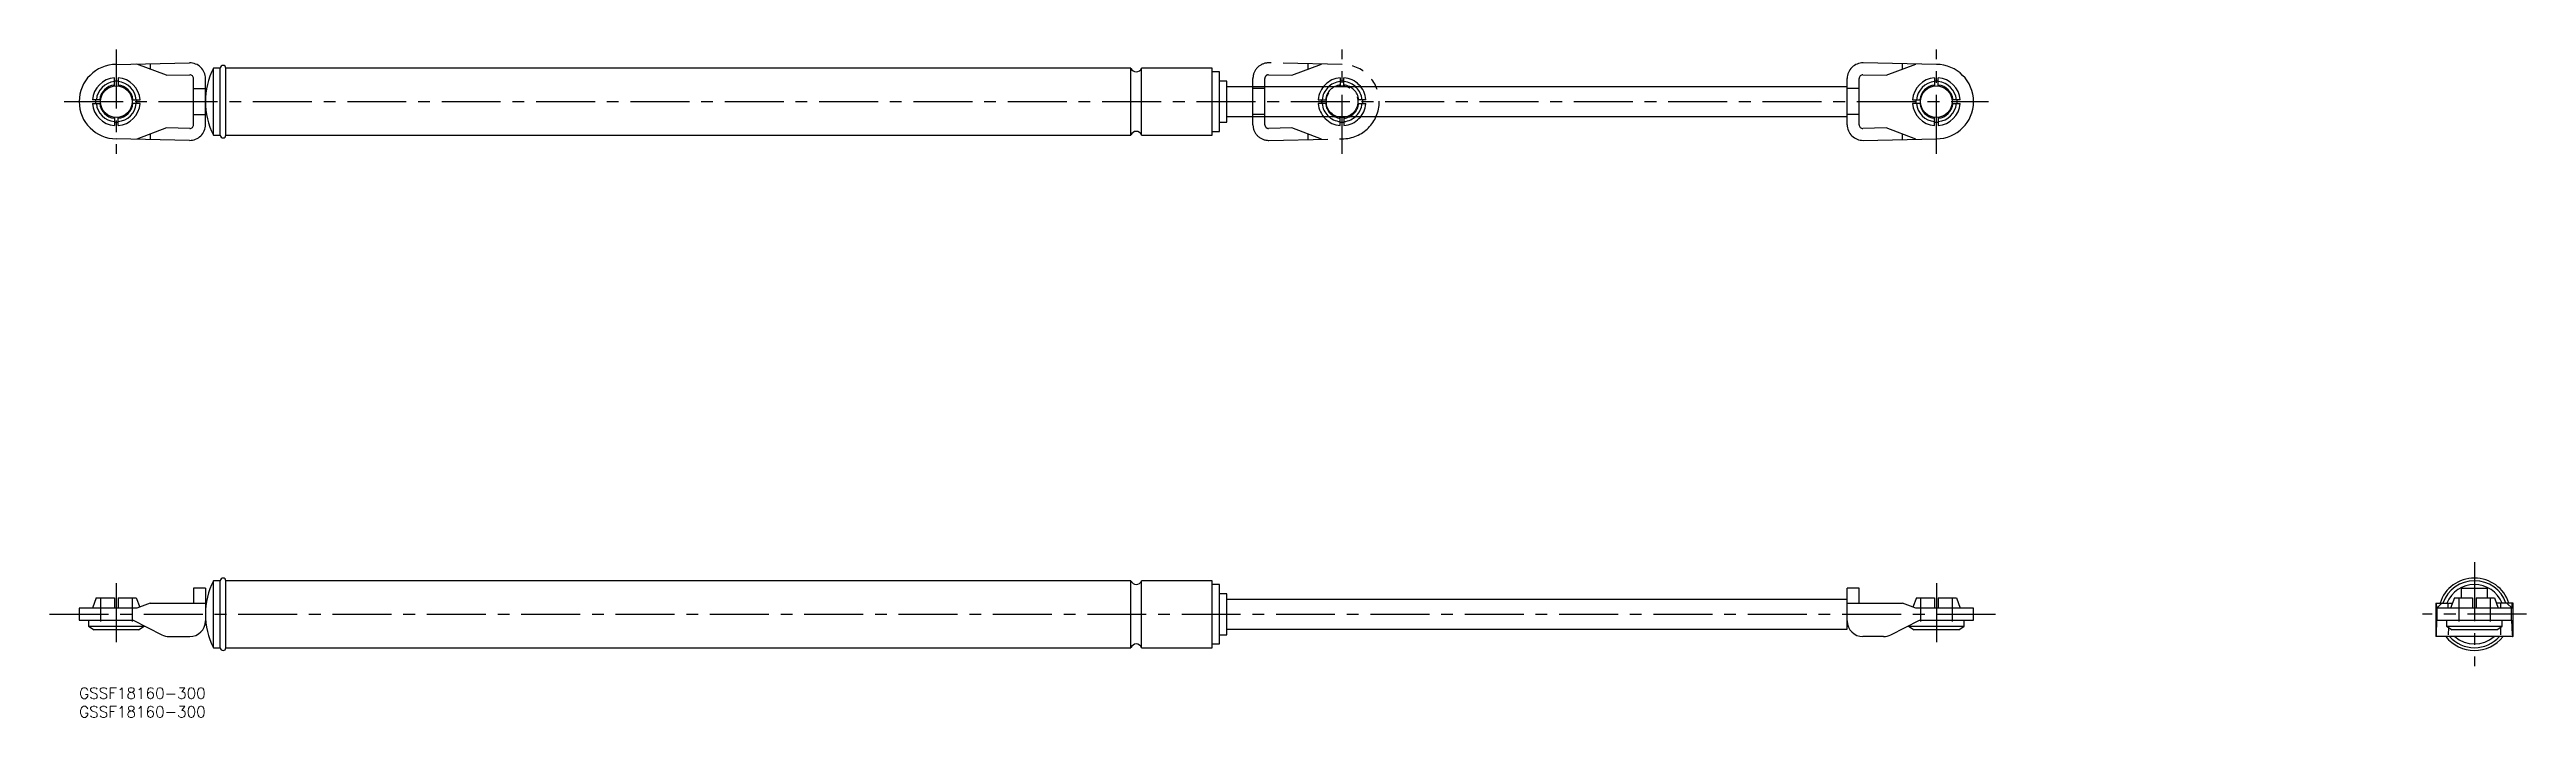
# Model space of a CAD drawing. Extents: x -8 to 659, y -8 to 172.
import ezdxf

# ---------------------------------------------------------------- set-up
doc = ezdxf.new("R2010")
doc.units = 0
doc.header["$LTSCALE"] = 0.5
for name, pattern in [('CENTER', [50.8, 31.75, -6.35, 6.35, -6.35]), ('DASHED', [19.05, 12.7, -6.35]), ('PHANTOM', [63.5, 31.75, -6.35, 6.35, -6.35, 6.35, -6.35])]:
    doc.linetypes.add(name, pattern=pattern)
for name, color, linetype in [('MSM_CENTER', 1, 'CENTER'), ('MSM_CONTINUOUS', 7, 'CONTINUOUS'), ('MSM_DASHED', 4, 'DASHED'), ('MSM_IMAGINARY', 6, 'PHANTOM'), ('MSM_PART_NUMBER', 7, 'CONTINUOUS')]:
    doc.layers.add(name, color=color, linetype=linetype)
doc.styles.get("Standard").update_dxf_attribs({"font": 'txt.shx', "height": 3, "bigfont": 'bigfont.shx'})

# ---------------------------------------------------------------- blocks, each defined once
blk = doc.blocks.new('*U21')
at = {"layer": 'MSM_PART_NUMBER'}
blk.add_text('GSSF18160-300', height=3, dxfattribs=at).set_placement((0, -3))
blk = doc.blocks.new('*U22')
at = {"layer": 'MSM_PART_NUMBER'}
blk.add_text('GSSF18160-300', height=3, dxfattribs=at).set_placement((0, -8))

msp = doc.modelspace()

# ---------------------------------------------------------------- linework, layer by layer
at = {"layer": 'MSM_CENTER'}
for p, q in [((10, 171.64), (10, 143.64)), ((340, 143.64), (340, 171.64)), ((500, 143.64), (500, 171.64)), ((-4, 157.64), (514, 157.64)), ((644.86, 33.75), (644.86, 5.75)), ((10, 28.15), (10, 11.55)), ((500, 28.15), (500, 11.55)), ((-7.98, 19.75), (517.36, 19.75)), ((658.86, 19.75), (630.86, 19.75))]:
    msp.add_line(p, q, dxfattribs=at)
at = {"layer": 'MSM_CONTINUOUS'}
for p, q in [((10, 167.64), (29.71, 168.05)), ((23.5, 164.72), (15.5, 167.76)), ((19.09, 167.83), (19.09, 166.4)), ((500, 167.64), (480.29, 168.05)), ((486.5, 164.72), (494.5, 167.76)), ((490.91, 166.4), (490.91, 167.83)), ((9.5, 161.86), (9.5, 164.06)), ((10.5, 164.06), (10.5, 161.86)), ((23.5, 164.72), (29.78, 164.86)), ((30.8, 151.43), (30.8, 163.86)), ((30.8, 161.14), (34, 161.14)), ((34, 154.14), (34, 163.86)), ((36.14, 148.64), (36.14, 166.64)), ((38, 166.64), (36.14, 166.64)), ((38, 148.64), (38, 166.64)), ((283.17, 166.64), (39.5, 166.64)), ((39.5, 148.64), (39.5, 166.64)), ((283.17, 148.64), (283.17, 166.64)), ((305, 166.64), (286, 166.64)), ((286, 148.64), (286, 166.64)), ((305, 148.64), (305, 166.64)), ((307, 165.64), (305, 165.64)), ((307, 149.64), (307, 165.64)), ((309, 163.14), (307, 163.14)), ((309, 152.14), (309, 163.14)), ((476, 161.64), (309, 161.64)), ((476, 151.43), (476, 163.86)), ((479.2, 161.14), (476, 161.14)), ((479.2, 151.43), (479.2, 163.86)), ((480.22, 164.86), (486.5, 164.72)), ((499.5, 164.06), (499.5, 161.86)), ((500.5, 161.86), (500.5, 164.06)), ((5.78, 158.14), (3.58, 158.14)), ((3.58, 157.14), (5.78, 157.14)), ((4.5, 157.64), (4.52, 158.14)), ((4.52, 157.14), (4.5, 157.64)), ((9.5, 153.42), (9.5, 151.23)), ((10.5, 151.23), (10.5, 153.42)), ((14.22, 158.14), (16.42, 158.14)), ((16.42, 157.14), (14.22, 157.14)), ((30.8, 154.14), (34, 154.14)), ((34, 151.43), (34, 154.14)), ((309, 153.64), (476, 153.64)), ((479.2, 154.14), (476, 154.14)), ((493.58, 158.14), (495.78, 158.14)), ((495.78, 157.14), (493.58, 157.14)), ((499.5, 151.23), (499.5, 153.42)), ((500.5, 153.42), (500.5, 151.23)), ((506.42, 158.14), (504.22, 158.14)), ((504.22, 157.14), (506.42, 157.14)), ((505.48, 158.14), (505.5, 157.64)), ((505.5, 157.64), (505.48, 157.14)), ((29.71, 147.23), (10, 147.64)), ((23.5, 150.56), (15.5, 147.53)), ((19.09, 148.89), (19.09, 147.45)), ((29.78, 150.43), (23.5, 150.56)), ((36.14, 148.64), (38, 148.64)), ((39.5, 148.64), (283.17, 148.64)), ((286, 148.64), (305, 148.64)), ((305, 149.64), (307, 149.64)), ((307, 152.14), (309, 152.14)), ((486.5, 150.56), (480.22, 150.43)), ((480.29, 147.23), (500, 147.64)), ((494.5, 147.53), (486.5, 150.56)), ((490.91, 147.45), (490.91, 148.89)), ((34, 26.75), (30.8, 26.75)), ((30.8, 26.75), (30.8, 22.75)), ((34, 26.75), (34, 17.95)), ((38, 28.75), (36.14, 28.75)), ((36.14, 10.75), (36.14, 28.75)), ((38, 10.75), (38, 28.75)), ((283.17, 28.75), (39.5, 28.75)), ((39.5, 10.75), (39.5, 28.75)), ((283.17, 10.75), (283.17, 28.75)), ((305, 28.75), (286, 28.75)), ((286, 10.75), (286, 28.75)), ((305, 10.75), (305, 28.75)), ((307, 27.75), (305, 27.75)), ((307, 11.75), (307, 27.75)), ((476, 15.75), (476, 26.75)), ((479.2, 26.75), (476, 26.75)), ((479.2, 22.75), (479.2, 26.75)), ((641.36, 24.15), (641.36, 26.75)), ((641.36, 26.75), (648.36, 26.75)), ((648.36, 24.15), (648.36, 26.75)), ((0, 21.35), (0, 18.15)), ((15.5, 21.35), (0, 21.35)), ((4.62, 24.15), (3.58, 21.35)), ((4.62, 24.15), (9.5, 24.15)), ((9.5, 24.15), (9.5, 21.35)), ((10.5, 24.15), (15.38, 24.15)), ((10.5, 24.15), (10.5, 21.35)), ((15.38, 24.15), (16.3, 21.66)), ((19.09, 22.75), (15.5, 21.35)), ((19.09, 22.75), (34, 22.75)), ((309, 25.25), (307, 25.25)), ((309, 14.25), (309, 25.25)), ((476, 23.75), (309, 23.75)), ((476, 22.75), (490.91, 22.75)), ((494.5, 21.35), (490.91, 22.75)), ((494.62, 24.15), (493.7, 21.66)), ((510, 21.35), (494.5, 21.35)), ((494.62, 24.15), (499.5, 24.15)), ((499.5, 24.15), (499.5, 21.35)), ((500.5, 24.15), (500.5, 21.35)), ((500.5, 24.15), (505.38, 24.15)), ((505.38, 24.15), (506.42, 21.35)), ((510, 18.15), (510, 21.35)), ((634.45, 22.75), (634.45, 13.75)), ((634.45, 22.75), (638.96, 22.75)), ((634.74, 21.35), (634.67, 22.75)), ((636.1, 22.75), (634.74, 21.35)), ((654.97, 21.35), (634.74, 21.35)), ((634.86, 18.15), (634.86, 21.35)), ((637.78, 21.35), (637.78, 22.75)), ((639.48, 24.15), (638.44, 21.35)), ((639.48, 24.15), (644.36, 24.15)), ((644.36, 24.15), (644.36, 21.35)), ((645.36, 24.15), (650.24, 24.15)), ((645.36, 24.15), (645.36, 21.35)), ((650.24, 24.15), (651.28, 21.35)), ((655.27, 22.75), (650.76, 22.75)), ((651.94, 21.35), (651.94, 22.75)), ((653.61, 22.75), (654.97, 21.35)), ((654.86, 18.15), (654.86, 21.35)), ((654.97, 21.35), (655.05, 22.75)), ((655.27, 13.75), (655.27, 22.75)), ((0, 18.15), (14.54, 18.15)), ((2.5, 18.15), (2.5, 16.55)), ((2.5, 16.55), (4, 15.55)), ((2.5, 16.55), (17.5, 16.55)), ((16, 15.55), (4, 15.55)), ((14.54, 18.15), (22.3, 14.21)), ((16, 15.55), (17.5, 16.55)), ((17.5, 16.55), (17.5, 16.65)), ((24.2, 13.75), (29.8, 13.75)), ((307, 14.25), (309, 14.25)), ((309, 15.75), (476, 15.75)), ((485.8, 13.75), (480.2, 13.75)), ((487.7, 14.21), (495.46, 18.15)), ((492.5, 16.65), (492.5, 16.55)), ((492.5, 16.55), (494, 15.55)), ((492.5, 16.55), (507.5, 16.55)), ((506, 15.55), (494, 15.55)), ((495.46, 18.15), (510, 18.15)), ((506, 15.55), (507.5, 16.55)), ((507.5, 16.55), (507.5, 18.15)), ((655.27, 13.75), (634.45, 13.75)), ((634.6, 14.21), (634.76, 18.15)), ((634.76, 18.15), (654.95, 18.15)), ((637.36, 18.15), (637.36, 16.55)), ((637.36, 16.55), (638.86, 15.55)), ((637.36, 16.55), (652.36, 16.55)), ((637.88, 16.2), (637.8, 14.21)), ((650.86, 15.55), (638.86, 15.55)), ((650.86, 15.55), (652.36, 16.55)), ((651.83, 16.2), (651.91, 14.21)), ((652.36, 16.55), (652.36, 18.15)), ((655.11, 14.21), (654.95, 18.15)), ((36.14, 10.75), (38, 10.75)), ((39.5, 10.75), (283.17, 10.75)), ((286, 10.75), (305, 10.75)), ((305, 11.75), (307, 11.75))]:
    msp.add_line(p, q, dxfattribs=at)
for points in [[(634.56, 13.75, 0), (634.56, 13.75, 0), (634.56, 13.75, 0), (634.56, 13.75, 0), (634.56, 13.75, 0), (634.56, 13.75, 0), (634.57, 13.75, 0), (634.57, 13.75, 0), (634.57, 13.75, 0), (634.57, 13.75, 0), (634.57, 13.75, 0), (634.57, 13.75, 0), (634.57, 13.75, 0), (634.57, 13.75, 0), (634.57, 13.76, 0), (634.57, 13.76, 0), (634.57, 13.76, 0), (634.57, 13.76, 0), (634.57, 13.76, 0), (634.57, 13.76, 0), (634.57, 13.76, 0), (634.57, 13.76, 0), (634.57, 13.76, 0), (634.57, 13.77, 0), (634.57, 13.77, 0), (634.57, 13.77, 0), (634.57, 13.77, 0), (634.57, 13.77, 0), (634.57, 13.77, 0), (634.57, 13.77, 0), (634.57, 13.78, 0), (634.57, 13.78, 0), (634.57, 13.78, 0), (634.57, 13.78, 0), (634.57, 13.78, 0), (634.57, 13.78, 0), (634.57, 13.79, 0), (634.58, 13.79, 0), (634.58, 13.79, 0), (634.58, 13.79, 0), (634.58, 13.8, 0), (634.58, 13.8, 0), (634.58, 13.8, 0), (634.58, 13.8, 0), (634.58, 13.8, 0), (634.58, 13.81, 0), (634.58, 13.81, 0), (634.58, 13.81, 0), (634.58, 13.82, 0), (634.58, 13.82, 0), (634.58, 13.82, 0), (634.58, 13.82, 0), (634.58, 13.83, 0), (634.58, 13.83, 0), (634.58, 13.83, 0), (634.58, 13.84, 0), (634.58, 13.84, 0), (634.58, 13.84, 0), (634.58, 13.85, 0), (634.58, 13.85, 0), (634.58, 13.85, 0), (634.58, 13.86, 0), (634.58, 13.86, 0), (634.58, 13.86, 0), (634.58, 13.87, 0), (634.58, 13.87, 0), (634.58, 13.87, 0), (634.58, 13.88, 0), (634.58, 13.88, 0), (634.59, 13.88, 0), (634.59, 13.89, 0), (634.59, 13.89, 0), (634.59, 13.9, 0), (634.59, 13.9, 0), (634.59, 13.9, 0), (634.59, 13.91, 0), (634.59, 13.91, 0), (634.59, 13.92, 0), (634.59, 13.92, 0), (634.59, 13.93, 0), (634.59, 13.93, 0), (634.59, 13.93, 0), (634.59, 13.94, 0), (634.59, 13.94, 0), (634.59, 13.95, 0), (634.59, 13.95, 0), (634.59, 13.96, 0), (634.59, 13.96, 0), (634.59, 13.97, 0), (634.59, 13.97, 0), (634.59, 13.98, 0), (634.59, 13.98, 0), (634.59, 13.99, 0), (634.59, 13.99, 0), (634.59, 14, 0), (634.59, 14, 0), (634.59, 14.01, 0), (634.59, 14.01, 0), (634.59, 14.02, 0), (634.59, 14.03, 0), (634.59, 14.03, 0), (634.59, 14.04, 0), (634.6, 14.04, 0), (634.6, 14.05, 0), (634.6, 14.05, 0), (634.6, 14.06, 0), (634.6, 14.06, 0), (634.6, 14.07, 0), (634.6, 14.08, 0), (634.6, 14.08, 0), (634.6, 14.09, 0), (634.6, 14.1, 0), (634.6, 14.1, 0), (634.6, 14.11, 0), (634.6, 14.11, 0), (634.6, 14.12, 0), (634.6, 14.13, 0), (634.6, 14.13, 0), (634.6, 14.14, 0), (634.6, 14.15, 0), (634.6, 14.15, 0), (634.6, 14.16, 0), (634.6, 14.17, 0), (634.6, 14.17, 0), (634.6, 14.18, 0), (634.6, 14.19, 0), (634.6, 14.19, 0), (634.6, 14.2, 0), (634.6, 14.21, 0)], [(655.12, 14.21, 0), (655.12, 14.2, 0), (655.12, 14.19, 0), (655.12, 14.19, 0), (655.12, 14.18, 0), (655.12, 14.17, 0), (655.12, 14.17, 0), (655.12, 14.16, 0), (655.12, 14.15, 0), (655.12, 14.15, 0), (655.12, 14.14, 0), (655.12, 14.13, 0), (655.12, 14.13, 0), (655.12, 14.12, 0), (655.12, 14.11, 0), (655.12, 14.11, 0), (655.12, 14.1, 0), (655.12, 14.1, 0), (655.12, 14.09, 0), (655.12, 14.08, 0), (655.12, 14.08, 0), (655.12, 14.07, 0), (655.12, 14.06, 0), (655.12, 14.06, 0), (655.12, 14.05, 0), (655.12, 14.05, 0), (655.12, 14.04, 0), (655.12, 14.04, 0), (655.12, 14.03, 0), (655.12, 14.03, 0), (655.12, 14.02, 0), (655.12, 14.01, 0), (655.12, 14.01, 0), (655.12, 14, 0), (655.12, 14, 0), (655.12, 13.99, 0), (655.12, 13.99, 0), (655.13, 13.98, 0), (655.13, 13.98, 0), (655.13, 13.97, 0), (655.13, 13.97, 0), (655.13, 13.96, 0), (655.13, 13.96, 0), (655.13, 13.95, 0), (655.13, 13.95, 0), (655.13, 13.94, 0), (655.13, 13.94, 0), (655.13, 13.93, 0), (655.13, 13.93, 0), (655.13, 13.93, 0), (655.13, 13.92, 0), (655.13, 13.92, 0), (655.13, 13.91, 0), (655.13, 13.91, 0), (655.13, 13.9, 0), (655.13, 13.9, 0), (655.13, 13.9, 0), (655.13, 13.89, 0), (655.13, 13.89, 0), (655.13, 13.88, 0), (655.13, 13.88, 0), (655.13, 13.88, 0), (655.13, 13.87, 0), (655.13, 13.87, 0), (655.13, 13.87, 0), (655.13, 13.86, 0), (655.13, 13.86, 0), (655.13, 13.86, 0), (655.13, 13.85, 0), (655.14, 13.85, 0), (655.14, 13.85, 0), (655.14, 13.84, 0), (655.14, 13.84, 0), (655.14, 13.84, 0), (655.14, 13.83, 0), (655.14, 13.83, 0), (655.14, 13.83, 0), (655.14, 13.82, 0), (655.14, 13.82, 0), (655.14, 13.82, 0), (655.14, 13.82, 0), (655.14, 13.81, 0), (655.14, 13.81, 0), (655.14, 13.81, 0), (655.14, 13.8, 0), (655.14, 13.8, 0), (655.14, 13.8, 0), (655.14, 13.8, 0), (655.14, 13.8, 0), (655.14, 13.79, 0), (655.14, 13.79, 0), (655.14, 13.79, 0), (655.14, 13.79, 0), (655.14, 13.78, 0), (655.14, 13.78, 0), (655.14, 13.78, 0), (655.14, 13.78, 0), (655.14, 13.78, 0), (655.14, 13.78, 0), (655.14, 13.77, 0), (655.14, 13.77, 0), (655.15, 13.77, 0), (655.15, 13.77, 0), (655.15, 13.77, 0), (655.15, 13.77, 0), (655.15, 13.77, 0), (655.15, 13.76, 0), (655.15, 13.76, 0), (655.15, 13.76, 0), (655.15, 13.76, 0), (655.15, 13.76, 0), (655.15, 13.76, 0), (655.15, 13.76, 0), (655.15, 13.76, 0), (655.15, 13.76, 0), (655.15, 13.75, 0), (655.15, 13.75, 0), (655.15, 13.75, 0), (655.15, 13.75, 0), (655.15, 13.75, 0), (655.15, 13.75, 0), (655.15, 13.75, 0), (655.15, 13.75, 0), (655.15, 13.75, 0), (655.15, 13.75, 0), (655.15, 13.75, 0), (655.15, 13.75, 0), (655.15, 13.75, 0), (655.15, 13.75, 0)]]:
    msp.add_polyline3d(points, dxfattribs=at)
for centre in [(10, 157.64), (500, 157.64)]:
    msp.add_circle(centre, 4.25, dxfattribs=at)
for centre, radius, start, end in [((10, 157.64), 10, 90, 270), ((29.8, 163.86), 4.2, 0, 91.19349), ((38.75, 166.64), 0.75, 0, 180), ((480.2, 163.86), 4.2, 88.80651, 180), ((500, 157.64), 10, 270, 90), ((10, 157.64), 6.44, 94.45407, 175.54593), ((10, 157.64), 5.4, 95.31277, 174.68723), ((10, 157.64), 4.5, 96.37937, 173.62063), ((10, 157.64), 5.5, 84.78409, 95.21591), ((10, 157.64), 6.44, 4.45407, 85.54593), ((10, 157.64), 5.4, 5.31277, 84.68723), ((10, 157.64), 4.5, 6.37937, 83.62063), ((29.8, 163.86), 1, 0, 91.19349), ((54, 157.64), 20, 153.25632, 206.74368), ((284.59, 167.14), 1.5, 199.47122, 340.52878), ((480.2, 163.86), 1, 88.80651, 180), ((500, 157.64), 6.44, 94.45407, 175.54593), ((500, 157.64), 5.4, 95.31277, 174.68723), ((500, 157.64), 4.5, 96.37937, 173.62063), ((500, 157.64), 5.5, 84.78409, 95.21591), ((500, 157.64), 6.44, 4.45407, 85.54593), ((500, 157.64), 5.4, 5.31277, 84.68723), ((500, 157.64), 4.5, 6.37937, 83.62063), ((10, 157.64), 6.44, 184.45407, 265.54593), ((10, 157.64), 5.4, 185.31277, 264.68723), ((10, 157.64), 4.5, 186.37937, 263.62063), ((10, 157.64), 6.44, 274.45407, 355.54593), ((10, 157.64), 5.4, 275.31277, 354.68723), ((10, 157.64), 4.5, 276.37937, 353.62063), ((10.09, 157.64), 5.41, 354.71195, 5.30829), ((500, 157.64), 6.44, 184.45407, 265.54593), ((499.91, 157.65), 5.41, 174.71195, 185.30829), ((500, 157.64), 5.4, 185.31277, 264.68723), ((500, 157.64), 4.5, 186.37937, 263.62063), ((500, 157.64), 4.5, 276.37937, 353.62063), ((500, 157.64), 5.4, 275.31277, 354.68723), ((500, 157.64), 6.44, 274.45407, 355.54593), ((10, 157.64), 5.5, 264.78409, 275.21591), ((29.8, 151.43), 4.2, 268.80651, 0), ((29.8, 151.43), 1, 268.80651, 0), ((38.75, 148.64), 0.75, 180, 0), ((284.59, 148.14), 1.5, 19.47122, 160.52878), ((480.2, 151.43), 4.2, 180, 271.19349), ((480.2, 151.43), 1, 180, 271.19349), ((500, 157.64), 5.5, 264.78409, 275.21591), ((54, 19.75), 20, 153.25632, 206.74368), ((38.75, 28.75), 0.75, 0, 180), ((284.59, 29.25), 1.5, 199.47122, 340.52878), ((644.86, 19.75), 9.75, 17.92021, 162.07979), ((644.86, 19.75), 9, 19.47122, 160.52878), ((644.86, 19.75), 8, 22.02431, 157.97569), ((24.2, 17.95), 4.2, 243.03406, 270), ((29.8, 17.95), 4.2, 270, 0), ((480.2, 17.95), 4.2, 180, 270), ((485.8, 17.95), 4.2, 270, 296.96594), ((644.86, 19.75), 9.75, 217.97987, 322.02013), ((644.86, 19.75), 9, 221.81031, 318.18969), ((644.86, 19.75), 8, 228.59038, 311.40962), ((38.75, 10.75), 0.75, 180, 0), ((284.59, 10.25), 1.5, 19.47122, 160.52878)]:
    msp.add_arc(centre, radius, start, end, dxfattribs=at)
at = {"layer": 'MSM_DASHED'}
for p, q in [((5.75, 24.15), (5.75, 15.55)), ((14.25, 24.15), (14.25, 15.55)), ((495.75, 24.15), (495.75, 15.55)), ((504.25, 24.15), (504.25, 15.55)), ((640.61, 24.15), (640.61, 15.55)), ((649.11, 24.15), (649.11, 15.55))]:
    msp.add_line(p, q, dxfattribs=at)
at = {"layer": 'MSM_IMAGINARY'}
for p, q in [((340, 167.64), (320.29, 168.05)), ((326.5, 164.72), (334.5, 167.76)), ((330.91, 166.4), (330.91, 167.83)), ((316, 151.43), (316, 163.86)), ((319.2, 161.14), (316, 161.14)), ((319.2, 151.43), (319.2, 163.86)), ((320.22, 164.86), (326.5, 164.72)), ((339.5, 164.06), (339.5, 161.86)), ((340.5, 161.86), (340.5, 164.06)), ((319.2, 154.14), (316, 154.14)), ((333.58, 158.14), (335.78, 158.14)), ((335.78, 157.14), (333.58, 157.14)), ((339.5, 151.23), (339.5, 153.42)), ((340.5, 153.42), (340.5, 151.23)), ((346.42, 158.14), (344.22, 158.14)), ((344.22, 157.14), (346.42, 157.14)), ((345.48, 158.14), (345.5, 157.64)), ((345.5, 157.64), (345.48, 157.14)), ((326.5, 150.56), (320.22, 150.43)), ((320.29, 147.23), (340, 147.64)), ((334.5, 147.53), (326.5, 150.56)), ((330.91, 147.45), (330.91, 148.89))]:
    msp.add_line(p, q, dxfattribs=at)
msp.add_circle((340, 157.64), 4.25, dxfattribs=at)
for centre, radius, start, end in [((320.2, 163.86), 4.2, 88.80651, 180), ((340, 157.64), 10, 270, 90), ((320.2, 163.86), 1, 88.80651, 180), ((340, 157.64), 6.44, 94.45407, 175.54593), ((340, 157.64), 5.4, 95.31277, 174.68723), ((340, 157.64), 4.5, 96.37937, 173.62063), ((340, 157.64), 5.5, 84.78409, 95.21591), ((340, 157.64), 6.44, 4.45407, 85.54593), ((340, 157.64), 5.4, 5.31277, 84.68723), ((340, 157.64), 4.5, 6.37937, 83.62063), ((340, 157.64), 6.44, 184.45407, 265.54593), ((339.91, 157.65), 5.41, 174.71195, 185.30829), ((340, 157.64), 5.4, 185.31277, 264.68723), ((340, 157.64), 4.5, 186.37937, 263.62063), ((340, 157.64), 4.5, 276.37937, 353.62063), ((340, 157.64), 5.4, 275.31277, 354.68723), ((340, 157.64), 6.44, 274.45407, 355.54593), ((320.2, 151.43), 4.2, 180, 271.19349), ((320.2, 151.43), 1, 180, 271.19349), ((340, 157.64), 5.5, 264.78409, 275.21591)]:
    msp.add_arc(centre, radius, start, end, dxfattribs=at)

# ---------------------------------------------------------------- block references
at = {"layer": 'MSM_CONTINUOUS'}
for name in ['*U21', '*U22']:
    msp.add_blockref(name, (0, 0), dxfattribs=at)

doc.saveas('drawing.dxf')
